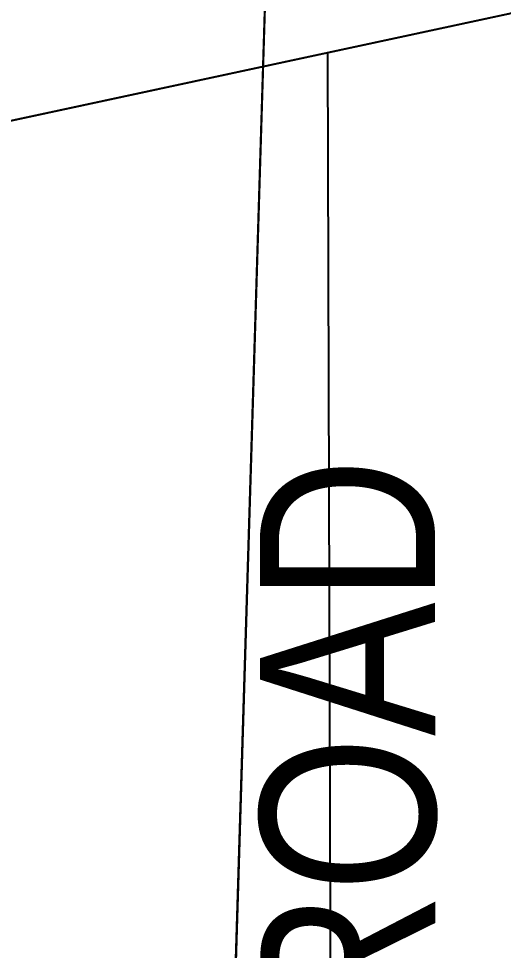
# Model space of a CAD drawing. Header units: millimetres. Extents: x 29397 to 29927, y 26123 to 26652.
# Drawn here: x 29496.95 to 29504.54, y 26353.22 to 26367.82 of the extents above; entities that cross this region are included whole.
import ezdxf

# ---------------------------------------------------------------- set-up
doc = ezdxf.new("R2010")
doc.units = ezdxf.units.MM
doc.header["$LTSCALE"] = 0.3
doc.linetypes.add('CENTER', pattern=[0])
for name, color, linetype in [('_InternalRoad', 3, 'Continuous'), ('_LandLord_Sub', 7, 'Continuous'), ('_SurveyNo', 8, 'Continuous')]:
    doc.layers.add(name, color=color, linetype=linetype)
doc.styles.add('PreDCRFont', font='ARIALN.TTF')

msp = doc.modelspace()

# ---------------------------------------------------------------- linework, layer by layer
at = {"layer": '_InternalRoad'}
for points in [[(29579.19, 26382.01), (29579.151, 26394.568), (29560.61, 26388.782), (29544.646, 26388.782), (29449.639, 26368.351), (29450.052, 26356.166), (29545.922, 26376.782), (29562.439, 26376.782)], [(29507.79, 26368.582), (29495.798, 26366.003), (29496.006, 26297.481), (29508.009, 26296.464)]]:
    msp.add_lwpolyline(points, close=True, dxfattribs=at)
at = {"layer": '_InternalRoad', "linetype": 'CENTER'}
msp.add_lwpolyline([(29502.007, 26296.972), (29501.794, 26367.293)], dxfattribs=at)
at = {"layer": '_LandLord_Sub'}
for points in [[(29721.705, 26345.62), (29716.939, 26398.244), (29561.044, 26394.085), (29560.61, 26388.782), (29501.445, 26388.782), (29498.646, 26297.257), (29538.129, 26293.912), (29726.668, 26294.483)], [(29501.445, 26388.782), (29448.945, 26388.782), (29450.359, 26347.146), (29500.139, 26346.073)]]:
    msp.add_lwpolyline(points, close=True, dxfattribs=at)
at = {"layer": '_SurveyNo'}
for points in [[(29721.705, 26345.62), (29716.939, 26398.244), (29561.044, 26394.085), (29560.61, 26388.782), (29501.445, 26388.782), (29498.646, 26297.257), (29538.129, 26293.912), (29726.668, 26294.483)], [(29501.445, 26388.782), (29448.945, 26388.782), (29450.359, 26347.146), (29500.139, 26346.073)]]:
    msp.add_lwpolyline(points, close=True, dxfattribs=at)

# ---------------------------------------------------------------- texts
at = {"layer": '_InternalRoad', "lineweight": 30, "style": 'PreDCRFont'}
for rotation, p in [(11.8742, (29462.436, 26363.731)), (90.0674, (29503.542, 26300.696))]:
    msp.add_text('    12 Mts.    WIDE    PROPOSED     ROAD', height=2.7432, rotation=rotation, dxfattribs=at).set_placement(p)

doc.saveas('drawing.dxf')
